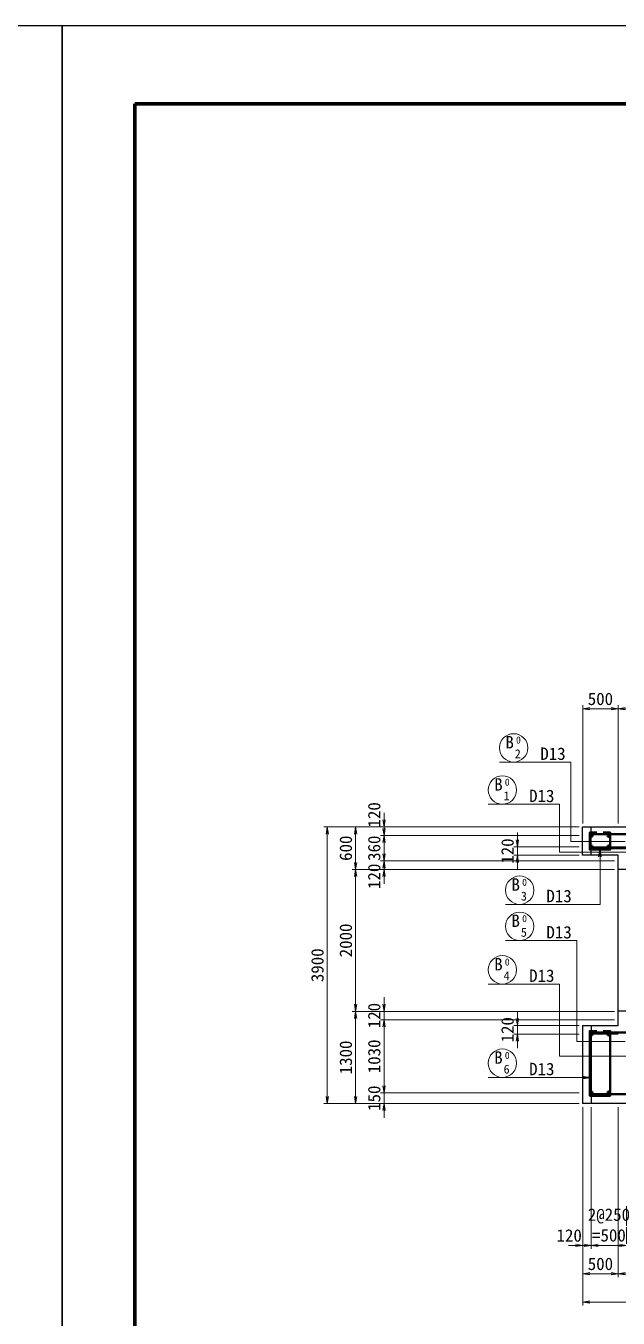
# Model space of a CAD drawing. Header units: millimetres. Extents: x 169470 to 758170, y -17820 to 11880.
# Drawn here: x 211007 to 219356, y -6344 to 11880 of the extents above; entities that cross this region are included whole.
import ezdxf
from ezdxf.enums import TextEntityAlignment as Align

# ---------------------------------------------------------------- set-up
doc = ezdxf.new("R2010")
doc.units = ezdxf.units.MM
doc.header["$LTSCALE"] = 50
doc.header["$PDSIZE"] = 300
doc.layers.get('Defpoints').update_dxf_attribs({"color": 151})
for name, color, linetype, lineweight in [('D-STR', 1, 'Continuous', 25), ('D-STR-DIM', 7, 'Continuous', 13), ('D-STR-HTXT', 7, 'Continuous', 13), ('D-STR-STR1', 2, 'Continuous', 50), ('D-STR-STR2', 6, 'Continuous', 50), ('D-STR-STR3', 4, 'Continuous', 50), ('D-STR-TXT', 7, 'Continuous', 13), ('D-TTL', 2, 'Continuous', 140)]:
    doc.layers.add(name, color=color, linetype=linetype, lineweight=lineweight)
doc.styles.add('YOKO_GOTHIC', font='MS Gothic.ttf')
doc.dimstyles.new('S50', dxfattribs={"dimscale": 50, "dimtxt": 3.5, "dimasz": 2, "dimexe": 1, "dimexo": 1, "dimgap": 1, "dimtad": 1, "dimdec": 0, "dimzin": 1, "dimdsep": 46, "dimtxsty": 'YOKO_GOTHIC', "dimblk": 'OPEN', "dimcen": 0, "dimclrd": 256, "dimclre": 256, "dimclrt": 256, "dimaunit": 1, "dimadec": 3, "dimazin": 0, "dimtfac": 1, "dimtdec": 0, "dimtix": 1, "dimtmove": 2, "dimatfit": 3, "dimldrblk": 'OPEN', "dimfxl": 1, "dimlwd": -1, "dimlwe": -1, "dimarcsym": 2})

# ---------------------------------------------------------------- blocks, each defined once
blk = doc.blocks.new('_Open')
at = {"color": 0, "linetype": 'ByBlock', "lineweight": -2}
for p, q in [((-1, 0.17), (0, 0)), ((-1, -0.17), (0, 0)), ((0, 0), (-1, 0))]:
    blk.add_line(p, q, dxfattribs=at)
blk = doc.blocks.new('*D4063')
at = {"layer": 'D-STR-DIM', "transparency": 16777216}
for p, q in [((219356, 633), (219356, 2301)), ((222956, 2251), (219456, 2251)), ((223056, 633), (223056, 2301))]:
    blk.add_line(p, q, dxfattribs=at)
at = {"layer": 'Defpoints', "color": 0, "transparency": 16777216}
for p in [(219356, 2251), (219356, 583), (223056, 583)]:
    blk.add_point(p, dxfattribs=at)
at = {"layer": 'D-STR-DIM', "transparency": 16777216, "xscale": 100, "yscale": 100, "zscale": 100, "rotation": 180}
blk.add_blockref('_Open', (219356, 2251), dxfattribs=at)
at = {"layer": 'D-STR-DIM', "transparency": 16777216, "xscale": 100, "yscale": 100, "zscale": 100}
blk.add_blockref('_Open', (223056, 2251), dxfattribs=at)
at = {"layer": 'D-STR-DIM', "transparency": 16777216, "insert": (221384, 2388), "char_height": 175, "attachment_point": 5, "style": 'YOKO_GOTHIC'}
blk.add_mtext('3700', dxfattribs=at)
blk = doc.blocks.new('*D4069')
at = {"layer": 'D-STR-DIM', "transparency": 16777216}
for p, q in [((218806, 583), (215206, 583)), ((215256, -3217), (215256, 483)), ((218806, -3317), (215206, -3317))]:
    blk.add_line(p, q, dxfattribs=at)
at = {"layer": 'Defpoints', "color": 0, "transparency": 16777216}
for p in [(215256, 583), (218856, 583), (218856, -3317)]:
    blk.add_point(p, dxfattribs=at)
at = {"layer": 'D-STR-DIM', "transparency": 16777216, "xscale": 100, "yscale": 100, "zscale": 100}
for p, rotation in [((215256, 583), 90), ((215256, -3317), 270)]:
    blk.add_blockref('_Open', p, dxfattribs=dict(at, rotation=rotation))
at = {"layer": 'D-STR-DIM', "transparency": 16777216, "insert": (215118, -1367), "char_height": 175, "attachment_point": 5, "rotation": 90, "style": 'YOKO_GOTHIC'}
blk.add_mtext('3900', dxfattribs=at)
blk = doc.blocks.new('*D4070')
at = {"layer": 'D-STR-DIM', "transparency": 16777216}
for p, q in [((219306, -2017), (215606, -2017)), ((215656, -3217), (215656, -2117)), ((218806, -3317), (215606, -3317))]:
    blk.add_line(p, q, dxfattribs=at)
at = {"layer": 'Defpoints', "color": 0, "transparency": 16777216}
for p in [(215656, -2017), (219356, -2017), (218856, -3317)]:
    blk.add_point(p, dxfattribs=at)
at = {"layer": 'D-STR-DIM', "transparency": 16777216, "xscale": 100, "yscale": 100, "zscale": 100}
for p, rotation in [((215656, -2017), 90), ((215656, -3317), 270)]:
    blk.add_blockref('_Open', p, dxfattribs=dict(at, rotation=rotation))
at = {"layer": 'D-STR-DIM', "transparency": 16777216, "insert": (215518, -2667), "char_height": 175, "attachment_point": 5, "rotation": 90, "style": 'YOKO_GOTHIC'}
blk.add_mtext('1300', dxfattribs=at)
blk = doc.blocks.new('*D4071')
at = {"layer": 'D-STR-DIM', "transparency": 16777216}
for p, q in [((219306, -17), (215606, -17)), ((215656, -1917), (215656, -117)), ((219306, -2017), (215606, -2017))]:
    blk.add_line(p, q, dxfattribs=at)
at = {"layer": 'Defpoints', "color": 0, "transparency": 16777216}
for p in [(215656, -17), (219356, -17), (219356, -2017)]:
    blk.add_point(p, dxfattribs=at)
at = {"layer": 'D-STR-DIM', "transparency": 16777216, "xscale": 100, "yscale": 100, "zscale": 100}
for p, rotation in [((215656, -17), 90), ((215656, -2017), 270)]:
    blk.add_blockref('_Open', p, dxfattribs=dict(at, rotation=rotation))
at = {"layer": 'D-STR-DIM', "transparency": 16777216, "insert": (215518, -1017), "char_height": 175, "attachment_point": 5, "rotation": 90, "style": 'YOKO_GOTHIC'}
blk.add_mtext('2000', dxfattribs=at)
blk = doc.blocks.new('*D4072')
at = {"layer": 'D-STR-DIM', "transparency": 16777216}
for p, q in [((218806, 583), (215606, 583)), ((215656, 83), (215656, 483)), ((219306, -17), (215606, -17))]:
    blk.add_line(p, q, dxfattribs=at)
at = {"layer": 'Defpoints', "color": 0, "transparency": 16777216}
for p in [(215656, 583), (218856, 583), (219356, -17)]:
    blk.add_point(p, dxfattribs=at)
at = {"layer": 'D-STR-DIM', "transparency": 16777216, "xscale": 100, "yscale": 100, "zscale": 100}
for p, rotation in [((215656, 583), 90), ((215656, -17), 270)]:
    blk.add_blockref('_Open', p, dxfattribs=dict(at, rotation=rotation))
at = {"layer": 'D-STR-DIM', "transparency": 16777216, "insert": (215518, 283), "char_height": 175, "attachment_point": 5, "rotation": 90, "style": 'YOKO_GOTHIC'}
blk.add_mtext('600', dxfattribs=at)
blk = doc.blocks.new('*D4073')
at = {"layer": 'D-STR-DIM', "transparency": 16777216}
for p, q in [((216056, -3067), (216056, -2967)), ((218806, -3167), (216006, -3167)), ((216056, -3317), (216056, -3167)), ((218806, -3317), (216006, -3317)), ((216056, -3417), (216056, -3517))]:
    blk.add_line(p, q, dxfattribs=at)
at = {"layer": 'Defpoints', "color": 0, "transparency": 16777216}
for p in [(216056, -3167), (218856, -3167), (218856, -3317)]:
    blk.add_point(p, dxfattribs=at)
at = {"layer": 'D-STR-DIM', "transparency": 16777216, "xscale": 100, "yscale": 100, "zscale": 100}
for p, rotation in [((216056, -3167), 270), ((216056, -3317), 90)]:
    blk.add_blockref('_Open', p, dxfattribs=dict(at, rotation=rotation))
at = {"layer": 'D-STR-DIM', "transparency": 16777216, "insert": (215918, -3242), "char_height": 175, "attachment_point": 5, "rotation": 90, "style": 'YOKO_GOTHIC'}
blk.add_mtext('150', dxfattribs=at)
blk = doc.blocks.new('*D4074')
at = {"layer": 'D-STR-DIM', "transparency": 16777216}
for p, q in [((219306, -2137), (216006, -2137)), ((216056, -3067), (216056, -2237)), ((218806, -3167), (216006, -3167))]:
    blk.add_line(p, q, dxfattribs=at)
at = {"layer": 'Defpoints', "color": 0, "transparency": 16777216}
for p in [(216056, -2137), (219356, -2137), (218856, -3167)]:
    blk.add_point(p, dxfattribs=at)
at = {"layer": 'D-STR-DIM', "transparency": 16777216, "xscale": 100, "yscale": 100, "zscale": 100}
for p, rotation in [((216056, -2137), 90), ((216056, -3167), 270)]:
    blk.add_blockref('_Open', p, dxfattribs=dict(at, rotation=rotation))
at = {"layer": 'D-STR-DIM', "transparency": 16777216, "insert": (215918, -2652), "char_height": 175, "attachment_point": 5, "rotation": 90, "style": 'YOKO_GOTHIC'}
blk.add_mtext('1030', dxfattribs=at)
blk = doc.blocks.new('*D4075')
at = {"layer": 'D-STR-DIM', "transparency": 16777216}
for p, q in [((216056, -1917), (216056, -1817)), ((219306, -2017), (216006, -2017)), ((219306, -2137), (216006, -2137)), ((216056, -2137), (216056, -2017)), ((216056, -2237), (216056, -2337))]:
    blk.add_line(p, q, dxfattribs=at)
at = {"layer": 'Defpoints', "color": 0, "transparency": 16777216}
for p in [(216056, -2017), (219356, -2017), (219356, -2137)]:
    blk.add_point(p, dxfattribs=at)
at = {"layer": 'D-STR-DIM', "transparency": 16777216, "xscale": 100, "yscale": 100, "zscale": 100}
for p, rotation in [((216056, -2017), 270), ((216056, -2137), 90)]:
    blk.add_blockref('_Open', p, dxfattribs=dict(at, rotation=rotation))
at = {"layer": 'D-STR-DIM', "transparency": 16777216, "insert": (215918, -2077), "char_height": 175, "attachment_point": 5, "rotation": 90, "style": 'YOKO_GOTHIC'}
blk.add_mtext('120', dxfattribs=at)
blk = doc.blocks.new('*D4076')
at = {"layer": 'D-STR-DIM', "transparency": 16777216}
for p, q in [((216056, 683), (216056, 783)), ((218806, 583), (216006, 583)), ((216056, 583), (216056, 463)), ((218806, 463), (216006, 463)), ((216056, 363), (216056, 263))]:
    blk.add_line(p, q, dxfattribs=at)
at = {"layer": 'Defpoints', "color": 0, "transparency": 16777216}
for p in [(218856, 583), (216056, 463), (218856, 463)]:
    blk.add_point(p, dxfattribs=at)
at = {"layer": 'D-STR-DIM', "transparency": 16777216, "xscale": 100, "yscale": 100, "zscale": 100}
for p, rotation in [((216056, 583), 270), ((216056, 463), 90)]:
    blk.add_blockref('_Open', p, dxfattribs=dict(at, rotation=rotation))
at = {"layer": 'D-STR-DIM', "transparency": 16777216, "insert": (215918, 754), "char_height": 175, "attachment_point": 5, "rotation": 90, "style": 'YOKO_GOTHIC'}
blk.add_mtext('120', dxfattribs=at)
blk = doc.blocks.new('*D4077')
at = {"layer": 'D-STR-DIM', "transparency": 16777216}
for p, q in [((216056, 563), (216056, 663)), ((218806, 463), (216006, 463)), ((216056, 463), (216056, 103)), ((219306, 103), (216006, 103)), ((216056, 3), (216056, -97))]:
    blk.add_line(p, q, dxfattribs=at)
at = {"layer": 'Defpoints', "color": 0, "transparency": 16777216}
for p in [(218856, 463), (216056, 103), (219356, 103)]:
    blk.add_point(p, dxfattribs=at)
at = {"layer": 'D-STR-DIM', "transparency": 16777216, "xscale": 100, "yscale": 100, "zscale": 100}
for p, rotation in [((216056, 463), 270), ((216056, 103), 90)]:
    blk.add_blockref('_Open', p, dxfattribs=dict(at, rotation=rotation))
at = {"layer": 'D-STR-DIM', "transparency": 16777216, "insert": (215918, 283), "char_height": 175, "attachment_point": 5, "rotation": 90, "style": 'YOKO_GOTHIC'}
blk.add_mtext('360', dxfattribs=at)
blk = doc.blocks.new('*D4078')
at = {"layer": 'D-STR-DIM', "transparency": 16777216}
for p, q in [((216056, 203), (216056, 303)), ((219306, 103), (216006, 103)), ((216056, 103), (216056, -17)), ((219306, -17), (216006, -17)), ((216056, -117), (216056, -217))]:
    blk.add_line(p, q, dxfattribs=at)
at = {"layer": 'Defpoints', "color": 0, "transparency": 16777216}
for p in [(219356, 103), (216056, -17), (219356, -17)]:
    blk.add_point(p, dxfattribs=at)
at = {"layer": 'D-STR-DIM', "transparency": 16777216, "xscale": 100, "yscale": 100, "zscale": 100}
for p, rotation in [((216056, 103), 270), ((216056, -17), 90)]:
    blk.add_blockref('_Open', p, dxfattribs=dict(at, rotation=rotation))
at = {"layer": 'D-STR-DIM', "transparency": 16777216, "insert": (215918, -113), "char_height": 175, "attachment_point": 5, "rotation": 90, "style": 'YOKO_GOTHIC'}
blk.add_mtext('120', dxfattribs=at)
blk = doc.blocks.new('*D4079')
at = {"layer": 'D-STR-DIM', "transparency": 16777216}
for p, q in [((218856, -3367), (218856, -6167)), ((225756, -3367), (225756, -6167)), ((225656, -6117), (218956, -6117))]:
    blk.add_line(p, q, dxfattribs=at)
at = {"layer": 'Defpoints', "color": 0, "transparency": 16777216}
for p in [(218856, -3317), (225756, -3317), (218856, -6117)]:
    blk.add_point(p, dxfattribs=at)
at = {"layer": 'D-STR-DIM', "transparency": 16777216, "xscale": 100, "yscale": 100, "zscale": 100, "rotation": 180}
blk.add_blockref('_Open', (218856, -6117), dxfattribs=at)
at = {"layer": 'D-STR-DIM', "transparency": 16777216, "xscale": 100, "yscale": 100, "zscale": 100}
blk.add_blockref('_Open', (225756, -6117), dxfattribs=at)
at = {"layer": 'D-STR-DIM', "transparency": 16777216, "insert": (222306, -5979), "char_height": 175, "attachment_point": 5, "style": 'YOKO_GOTHIC'}
blk.add_mtext('6900', dxfattribs=at)
blk = doc.blocks.new('*D4082')
at = {"layer": 'D-STR-DIM', "transparency": 16777216}
for p, q in [((219356, -3367), (219356, -5767)), ((223956, -3467), (223956, -5767)), ((223856, -5717), (219456, -5717))]:
    blk.add_line(p, q, dxfattribs=at)
at = {"layer": 'Defpoints', "color": 0, "transparency": 16777216}
for p in [(219356, -3317), (223956, -3417), (219356, -5717)]:
    blk.add_point(p, dxfattribs=at)
at = {"layer": 'D-STR-DIM', "transparency": 16777216, "xscale": 100, "yscale": 100, "zscale": 100, "rotation": 180}
blk.add_blockref('_Open', (219356, -5717), dxfattribs=at)
at = {"layer": 'D-STR-DIM', "transparency": 16777216, "xscale": 100, "yscale": 100, "zscale": 100}
blk.add_blockref('_Open', (223956, -5717), dxfattribs=at)
at = {"layer": 'D-STR-DIM', "transparency": 16777216, "insert": (221656, -5579), "char_height": 175, "attachment_point": 5, "style": 'YOKO_GOTHIC'}
blk.add_mtext('4600', dxfattribs=at)
blk = doc.blocks.new('*D4083')
at = {"layer": 'D-STR-DIM', "transparency": 16777216}
for p, q in [((219476, -3367), (219476, -5367)), ((219676, -3367), (219676, -5367)), ((219376, -5317), (219276, -5317)), ((219476, -5317), (219676, -5317)), ((219776, -5317), (219876, -5317))]:
    blk.add_line(p, q, dxfattribs=at)
at = {"layer": 'Defpoints', "color": 0, "transparency": 16777216}
for p in [(219476, -3317), (219676, -3317), (219676, -5317)]:
    blk.add_point(p, dxfattribs=at)
at = {"layer": 'D-STR-DIM', "transparency": 16777216, "xscale": 100, "yscale": 100, "zscale": 100}
blk.add_blockref('_Open', (219476, -5317), dxfattribs=at)
at = {"layer": 'D-STR-DIM', "transparency": 16777216, "xscale": 100, "yscale": 100, "zscale": 100, "rotation": 180}
blk.add_blockref('_Open', (219676, -5317), dxfattribs=at)
at = {"layer": 'D-STR-DIM', "transparency": 16777216, "insert": (219737, -5179), "char_height": 175, "attachment_point": 5, "style": 'YOKO_GOTHIC'}
blk.add_mtext('200', dxfattribs=at)
blk = doc.blocks.new('*D4087')
at = {"layer": 'D-STR-DIM', "transparency": 16777216}
for p, q in [((218976, -3367), (218976, -5367)), ((219476, -3367), (219476, -5367)), ((218876, -5317), (218776, -5317)), ((219476, -5317), (218976, -5317)), ((219576, -5317), (219676, -5317))]:
    blk.add_line(p, q, dxfattribs=at)
at = {"layer": 'Defpoints', "color": 0, "transparency": 16777216}
for p in [(218976, -3317), (219476, -3317), (218976, -5317)]:
    blk.add_point(p, dxfattribs=at)
at = {"layer": 'D-STR-DIM', "transparency": 16777216, "xscale": 100, "yscale": 100, "zscale": 100}
blk.add_blockref('_Open', (218976, -5317), dxfattribs=at)
at = {"layer": 'D-STR-DIM', "transparency": 16777216, "xscale": 100, "yscale": 100, "zscale": 100, "rotation": 180}
blk.add_blockref('_Open', (219476, -5317), dxfattribs=at)
at = {"layer": 'D-STR-DIM', "transparency": 16777216, "insert": (219226, -5031), "char_height": 175, "attachment_point": 5, "style": 'YOKO_GOTHIC'}
blk.add_mtext('2@250\\P=500', dxfattribs=at)
blk = doc.blocks.new('*D3229')
at = {"layer": 'D-STR-DIM', "transparency": 16777216}
for p, q in [((218856, -3367), (218856, -5767)), ((219356, -3367), (219356, -5767)), ((218956, -5717), (219256, -5717))]:
    blk.add_line(p, q, dxfattribs=at)
at = {"layer": 'Defpoints', "color": 0, "transparency": 16777216}
for p in [(218856, -3317), (219356, -3317), (219356, -5717)]:
    blk.add_point(p, dxfattribs=at)
at = {"layer": 'D-STR-DIM', "transparency": 16777216, "xscale": 100, "yscale": 100, "zscale": 100, "rotation": 180}
blk.add_blockref('_Open', (218856, -5717), dxfattribs=at)
at = {"layer": 'D-STR-DIM', "transparency": 16777216, "xscale": 100, "yscale": 100, "zscale": 100}
blk.add_blockref('_Open', (219356, -5717), dxfattribs=at)
at = {"layer": 'D-STR-DIM', "transparency": 16777216, "insert": (219106, -5579), "char_height": 175, "attachment_point": 5, "style": 'YOKO_GOTHIC'}
blk.add_mtext('500', dxfattribs=at)
blk = doc.blocks.new('0930-1')
at = {"layer": 'D-STR-STR2'}
for radius in [20, 10]:
    blk.add_circle((1654010, -311924), radius, dxfattribs=at)
blk = doc.blocks.new('*D4565')
at = {"layer": 'D-STR-DIM', "transparency": 16777216}
for p, q in [((218856, 633), (218856, 2301)), ((218956, 2251), (219256, 2251)), ((219356, 633), (219356, 2301))]:
    blk.add_line(p, q, dxfattribs=at)
at = {"layer": 'Defpoints', "color": 0, "transparency": 16777216}
for p in [(219356, 2251), (218856, 583), (219356, 583)]:
    blk.add_point(p, dxfattribs=at)
at = {"layer": 'D-STR-DIM', "transparency": 16777216, "xscale": 100, "yscale": 100, "zscale": 100, "rotation": 180}
blk.add_blockref('_Open', (218856, 2251), dxfattribs=at)
at = {"layer": 'D-STR-DIM', "transparency": 16777216, "xscale": 100, "yscale": 100, "zscale": 100}
blk.add_blockref('_Open', (219356, 2251), dxfattribs=at)
at = {"layer": 'D-STR-DIM', "transparency": 16777216, "insert": (219106, 2388), "char_height": 175, "attachment_point": 5, "style": 'YOKO_GOTHIC'}
blk.add_mtext('500', dxfattribs=at)
blk = doc.blocks.new('*D3752')
at = {"layer": 'D-STR-DIM', "transparency": 16777216}
for p, q in [((218856, -3367), (218856, -5367)), ((218976, -3367), (218976, -5367)), ((218756, -5317), (218656, -5317)), ((218856, -5317), (218976, -5317)), ((219076, -5317), (219176, -5317))]:
    blk.add_line(p, q, dxfattribs=at)
at = {"layer": 'Defpoints', "color": 0, "transparency": 16777216}
for p in [(218856, -3317), (218976, -3317), (218976, -5317)]:
    blk.add_point(p, dxfattribs=at)
at = {"layer": 'D-STR-DIM', "transparency": 16777216, "xscale": 100, "yscale": 100, "zscale": 100}
blk.add_blockref('_Open', (218856, -5317), dxfattribs=at)
at = {"layer": 'D-STR-DIM', "transparency": 16777216, "xscale": 100, "yscale": 100, "zscale": 100, "rotation": 180}
blk.add_blockref('_Open', (218976, -5317), dxfattribs=at)
at = {"layer": 'D-STR-DIM', "transparency": 16777216, "insert": (218666, -5179), "char_height": 175, "attachment_point": 5, "style": 'YOKO_GOTHIC'}
blk.add_mtext('120', dxfattribs=at)
blk = doc.blocks.new('*D4566')
at = {"layer": 'D-STR-DIM', "transparency": 16777216}
for p, q in [((217935, 403), (217935, 503)), ((218806, 303), (217885, 303)), ((218806, 183), (217885, 183)), ((217935, 183), (217935, 303)), ((217935, 83), (217935, -17))]:
    blk.add_line(p, q, dxfattribs=at)
at = {"layer": 'Defpoints', "color": 0, "transparency": 16777216}
for p in [(217935, 303), (218856, 303), (218856, 183)]:
    blk.add_point(p, dxfattribs=at)
at = {"layer": 'D-STR-DIM', "transparency": 16777216, "xscale": 100, "yscale": 100, "zscale": 100}
for p, rotation in [((217935, 303), 270), ((217935, 183), 90)]:
    blk.add_blockref('_Open', p, dxfattribs=dict(at, rotation=rotation))
at = {"layer": 'D-STR-DIM', "transparency": 16777216, "insert": (217797, 243), "char_height": 175, "attachment_point": 5, "rotation": 90, "style": 'YOKO_GOTHIC'}
blk.add_mtext('120', dxfattribs=at)
blk = doc.blocks.new('*D3753')
at = {"layer": 'D-STR-DIM', "transparency": 16777216}
for p, q in [((217935, -2117), (217935, -2017)), ((218806, -2217), (217885, -2217)), ((218806, -2337), (217885, -2337)), ((217935, -2337), (217935, -2217)), ((217935, -2437), (217935, -2537))]:
    blk.add_line(p, q, dxfattribs=at)
at = {"layer": 'Defpoints', "color": 0, "transparency": 16777216}
for p in [(217935, -2217), (218856, -2217), (218856, -2337)]:
    blk.add_point(p, dxfattribs=at)
at = {"layer": 'D-STR-DIM', "transparency": 16777216, "xscale": 100, "yscale": 100, "zscale": 100}
for p, rotation in [((217935, -2217), 270), ((217935, -2337), 90)]:
    blk.add_blockref('_Open', p, dxfattribs=dict(at, rotation=rotation))
at = {"layer": 'D-STR-DIM', "transparency": 16777216, "insert": (217797, -2277), "char_height": 175, "attachment_point": 5, "rotation": 90, "style": 'YOKO_GOTHIC'}
blk.add_mtext('120', dxfattribs=at)

msp = doc.modelspace()

# ---------------------------------------------------------------- linework, layer by layer
at = {"layer": 'D-STR'}
for p, q in [((218855.82, 183.49), (218855.82, 583.49)), ((218855.82, 583.49), (223056.11, 583.49)), ((218855.82, 383.49), (218855.82, 483.49)), ((223956.11, -16.51), (219355.82, -16.51)), ((223956.11, -2016.51), (219355.82, -2016.51)), ((218855.82, -2216.51), (218855.82, -3316.51)), ((223456.11, -3316.51), (218855.82, -3316.51))]:
    msp.add_line(p, q, dxfattribs=at)
msp.add_lwpolyline([(218855.82, -2216.51), (219355.82, -2216.51), (219355.82, 183.49), (218855.82, 183.49)], dxfattribs=at)
at = {"layer": 'D-STR-HTXT'}
for p, q in [((218689.03, 1498.55), (217682.47, 1498.55)), ((218689.03, 1498.55), (218689.03, 377.58)), ((218531.21, 904.1), (217524.64, 904.1)), ((218531.21, 904.1), (218531.21, 229.02)), ((219456.11, 377.58), (218689.03, 377.58)), ((223406.11, 229.02), (218531.21, 229.02)), ((218774.91, -1019.03), (217768.34, -1019.03)), ((218774.91, -1019.03), (218774.91, -2440.37)), ((218531.21, -1631.56), (217524.64, -1631.56)), ((218531.21, -1631.56), (218531.21, -2651.51)), ((218774.91, -2440.37), (219456.11, -2440.37)), ((223406.11, -2651.51), (218531.21, -2651.51))]:
    msp.add_line(p, q, dxfattribs=at)
for centre in [(217882.47, 1698.55), (217724.64, 1104.1)]:
    msp.add_circle(centre, 200, dxfattribs=at)
at = {"layer": 'D-STR-HTXT', "color": 1}
for centre in [(217968.34, -308.2), (217968.34, -819.03), (217724.64, -1431.56), (217724.64, -2747.97)]:
    msp.add_circle(centre, 200, dxfattribs=at)
at = {"layer": 'D-STR-STR1'}
for p, q in [((223836.11, 483.49), (218975.82, 483.49)), ((218975.82, 283.49), (220045.82, 283.49)), ((218975.82, -2316.51), (220045.82, -2316.51)), ((225646.11, -3186.51), (218975.82, -3186.51))]:
    msp.add_line(p, q, dxfattribs=at)
at = {"layer": 'D-STR-STR3'}
for points in [[(219145.82, 503.49), (219245.82, 503.49), (219245.82, 263.49), (218955.82, 263.49), (218955.82, 503.49), (219055.82, 503.49)], [(219145.82, -2296.51), (219245.82, -2296.51), (219245.82, -3206.51), (218955.82, -3206.51), (218955.82, -2296.51), (219055.82, -2296.51)]]:
    msp.add_lwpolyline(points, dxfattribs=at)
at = {"layer": 'D-TTL'}
msp.add_lwpolyline([(212544.53, 10780), (212544.53, -16720), (252544.53, -16720), (252544.53, 10780)], close=True, dxfattribs=at)
at = {"layer": 'Defpoints'}
for p, q in [((218975.82, 183.49), (218975.82, 583.49)), ((218975.82, 303.49), (220045.82, 303.49)), ((218975.82, -2216.51), (218975.82, -3316.51)), ((218975.82, -2336.51), (219355.82, -2336.51))]:
    msp.add_line(p, q, dxfattribs=at)
at = {"layer": 'Defpoints', "color": 1}
for points in [[(169469.53, 11880), (169469.53, -17820), (211519.53, -17820), (211519.53, 11880)], [(211519.53, 11880), (211519.53, -17820), (253569.53, -17820), (253569.53, 11880)]]:
    msp.add_lwpolyline(points, close=True, dxfattribs=at)

# ---------------------------------------------------------------- block references
at = {"layer": 'D-STR-STR2', "xscale": -1, "rotation": 180}
for p in [(-1435034.66, -311460.81), (-1434784.66, -311460.81), (-1435034.66, -311620.81), (-1434784.66, -311620.81), (-1435034.66, -314260.81), (-1434784.66, -314260.81), (-1435034.66, -315090.81), (-1434784.66, -315090.81)]:
    msp.add_blockref('0930-1', p, dxfattribs=at)

# ---------------------------------------------------------------- texts
at = {"layer": 'D-STR-TXT', "style": 'YOKO_GOTHIC'}
for s, height, p in [('B', 175, (217826.19, 1690.23)), ('0', 100, (217950.59, 1758.74)), ('2', 125, (217941.85, 1552.43)), ('B', 175, (217668.37, 1095.79)), ('0', 100, (217792.76, 1164.29)), ('1', 125, (217784.03, 957.98))]:
    msp.add_text(s, height=height, dxfattribs=at).set_placement(p, align=Align.CENTER)
for p in [(218258.99, 1528.55), (218101.16, 934.1)]:
    msp.add_text('D13', height=175, dxfattribs=at).set_placement(p)
at = {"layer": 'D-STR-TXT', "color": 1, "style": 'YOKO_GOTHIC'}
for s, height, p in [('B', 175, (217912.07, -316.52)), ('0', 100, (218036.46, -248.02)), ('3', 125, (218027.73, -454.32)), ('B', 175, (217912.07, -827.35)), ('0', 100, (218036.46, -758.85)), ('5', 125, (218027.73, -965.15)), ('B', 175, (217668.37, -1439.88)), ('0', 100, (217792.76, -1371.38)), ('4', 125, (217784.03, -1577.68)), ('B', 175, (217668.37, -2756.28)), ('0', 100, (217792.76, -2687.78)), ('6', 125, (217784.03, -2894.09))]:
    msp.add_text(s, height=height, dxfattribs=at).set_placement(p, align=Align.CENTER)
for p in [(218344.87, -478.2), (218344.87, -989.03), (218101.16, -1601.56), (218101.16, -2917.97)]:
    msp.add_text('D13', height=175, dxfattribs=at).set_placement(p)

# ---------------------------------------------------------------- dimensions: what is measured, and where the dimension line sits
at = {"layer": 'D-STR-DIM'}
for base, p1, p2, picture, middle in [((219355.82, 2250.73), (218855.82, 583.49), (219355.82, 583.49), '*D4565', (219105.82, 2388.23)), ((219355.82, -5716.51), (218855.82, -3316.51), (219355.82, -3316.51), '*D3229', (219105.82, -5579.01))]:
    dim = msp.add_linear_dim(base=base, p1=p1, p2=p2, dimstyle='S50', dxfattribs=at)
    dim.commit()
    dim.dimension.update_dxf_attribs({"geometry": picture, "text_midpoint": middle})
for base, p1, p2, picture, middle in [((219355.82, 2250.73), (223056.11, 583.49), (219355.82, 583.49), '*D4063', (221384.22, 2388.23)), ((218975.82, -5316.51), (218855.82, -3316.51), (218975.82, -3316.51), '*D3752', (218666.24, -5179.01))]:
    dim = msp.add_linear_dim(base=base, p1=p1, p2=p2, dimstyle='S50', dxfattribs=at)
    dim.commit()
    dim.dimension.update_dxf_attribs({"geometry": picture, "text_midpoint": middle, "dimtype": 160})
for base, p1, p2, angle, picture, middle in [((216055.82, 463.49), (218855.82, 583.49), (218855.82, 463.49), 90, '*D4076', (215918.32, 753.98)), ((216055.82, -16.51), (219355.82, 103.49), (219355.82, -16.51), 90, '*D4078', (215918.32, -112.59)), ((219675.82, -5316.51), (219475.82, -3316.51), (219675.82, -3316.51), 180, '*D4083', (219737.16, -5179.01))]:
    dim = msp.add_linear_dim(base=base, p1=p1, p2=p2, angle=angle, dimstyle='S50', dxfattribs=at)
    dim.commit()
    dim.dimension.update_dxf_attribs({"geometry": picture, "text_midpoint": middle, "dimtype": 160})
for base, p1, p2, angle, picture, middle in [((215255.82, 583.49), (218855.82, -3316.51), (218855.82, 583.49), 90, '*D4069', (215118.32, -1366.51)), ((215655.82, 583.49), (219355.82, -16.51), (218855.82, 583.49), 90, '*D4072', (215518.32, 283.49)), ((216055.82, 103.49), (218855.82, 463.49), (219355.82, 103.49), 90, '*D4077', (215918.32, 283.49)), ((217934.95, 303.49), (218855.82, 183.49), (218855.82, 303.49), 90, '*D4566', (217797.45, 243.49)), ((215655.82, -16.51), (219355.82, -2016.51), (219355.82, -16.51), 90, '*D4071', (215518.32, -1016.51)), ((216055.82, -2016.51), (219355.82, -2136.51), (219355.82, -2016.51), 90, '*D4075', (215918.32, -2076.51)), ((215655.82, -2016.51), (218855.82, -3316.51), (219355.82, -2016.51), 90, '*D4070', (215518.32, -2666.51)), ((216055.82, -2136.51), (218855.82, -3166.51), (219355.82, -2136.51), 90, '*D4074', (215918.32, -2651.51)), ((217934.95, -2216.51), (218855.82, -2336.51), (218855.82, -2216.51), 90, '*D3753', (217797.45, -2276.51)), ((216055.82, -3166.51), (218855.82, -3316.51), (218855.82, -3166.51), 90, '*D4073', (215918.32, -3241.51)), ((218855.82, -6116.51), (225756.11, -3316.51), (218855.82, -3316.51), 180, '*D4079', (222305.96, -5979.01)), ((219355.82, -5716.51), (223956.11, -3416.51), (219355.82, -3316.51), 180, '*D4082', (221655.96, -5579.01))]:
    dim = msp.add_linear_dim(base=base, p1=p1, p2=p2, angle=angle, dimstyle='S50', dxfattribs=at)
    dim.commit()
    dim.dimension.update_dxf_attribs({"geometry": picture, "text_midpoint": middle})
dim = msp.add_linear_dim(base=(218975.82, -5316.51), p1=(219475.82, -3316.51), p2=(218975.82, -3316.51), angle=180, text='2@250\\P=<>', dimstyle='S50', dxfattribs=at)
dim.commit()
dim.dimension.update_dxf_attribs({"geometry": '*D4087', "text_midpoint": (219225.82, -5030.95)})

# ---------------------------------------------------------------- leaders
at = {"layer": 'D-STR-HTXT'}
for points in [[(219100.82, 263.49), (219100.82, -508.2), (217768.34, -508.2)], [(218955.82, -2947.97), (217524.64, -2947.97)]]:
    msp.add_leader(points, dimstyle='S50', override={"dimgap": 1, "dimtad": 0}, dxfattribs=at)

doc.saveas('drawing.dxf')
